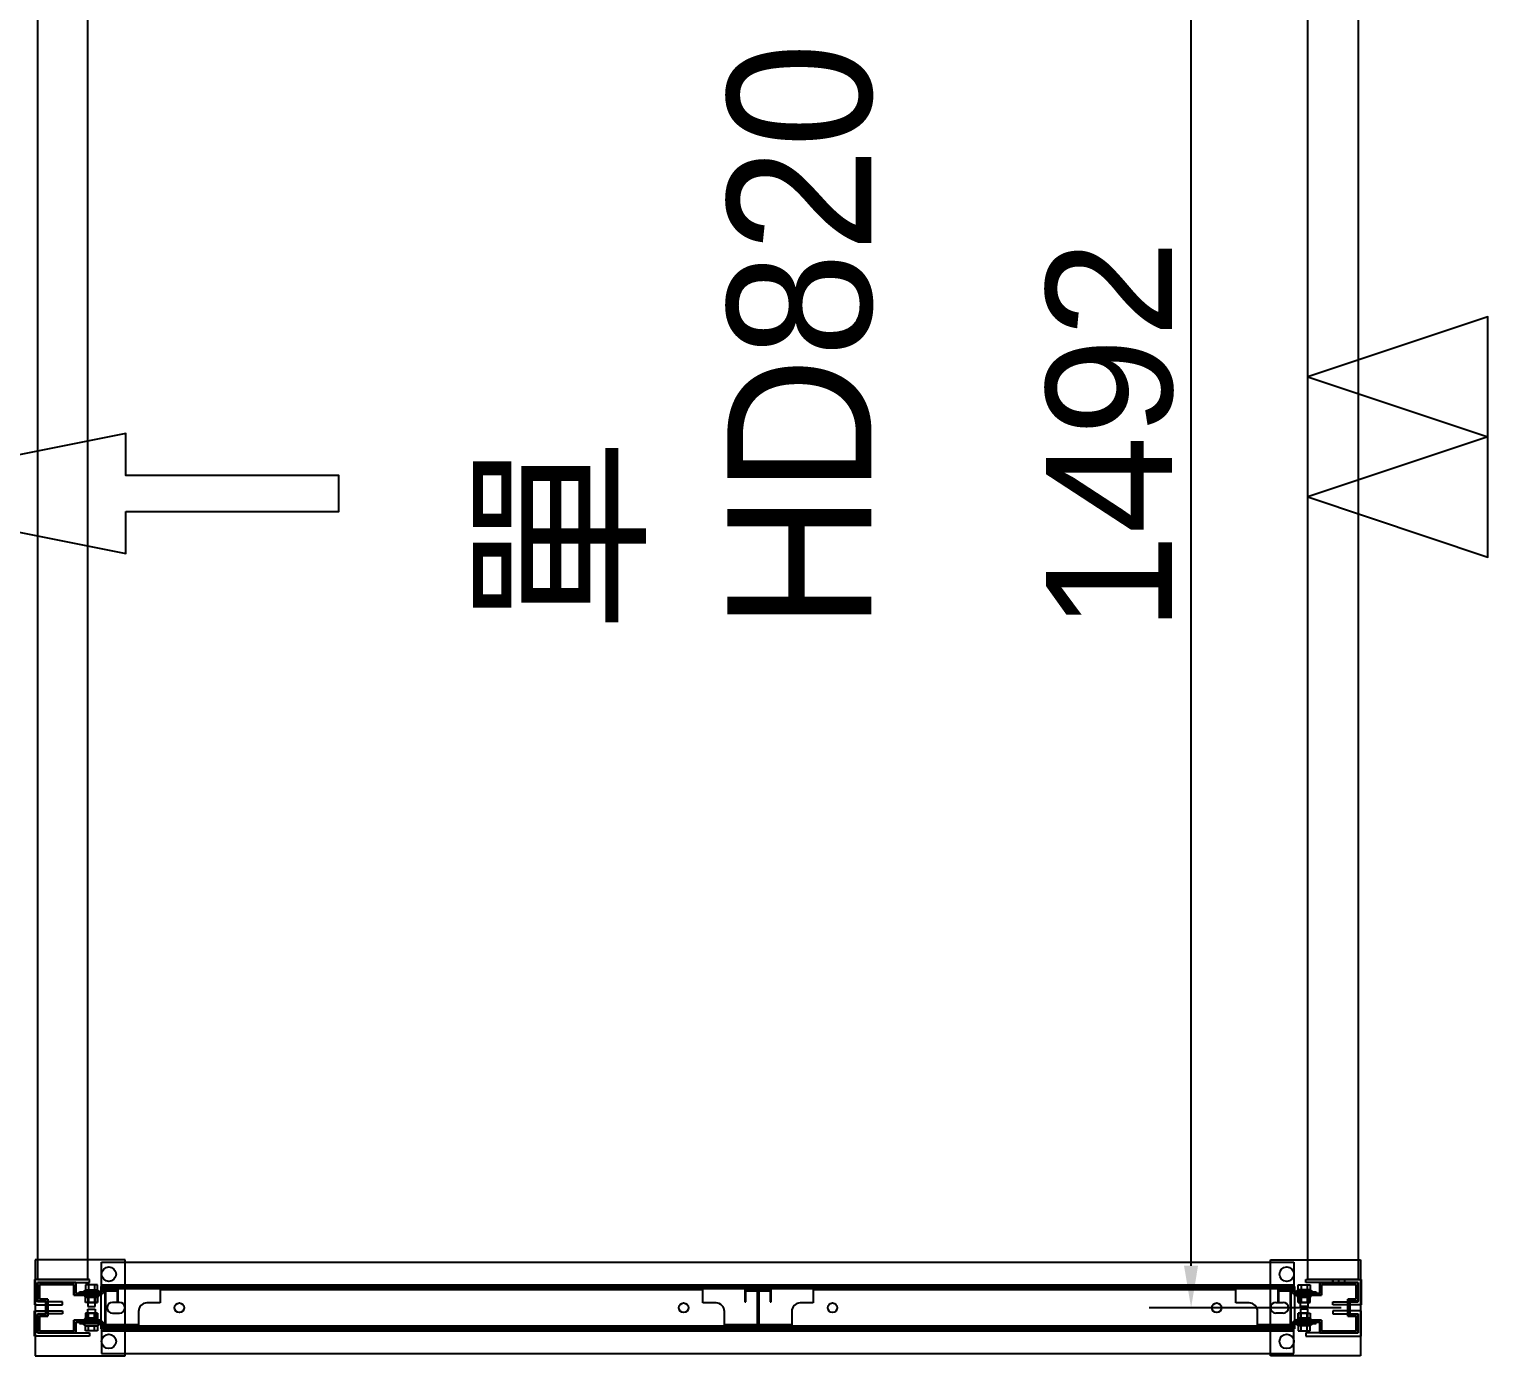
# Model space of a CAD drawing. Header units: millimetres. Extents: x 15382 to 37298, y 7351 to 31127.
# Drawn here: x 23818 to 25033, y 21112 to 22216 of the extents above; entities that cross this region are included whole.
import ezdxf

# ---------------------------------------------------------------- set-up
doc = ezdxf.new("R2010")
doc.units = ezdxf.units.MM
for name, color, linetype in [('111', 7, 'Continuous'), ('113', 3, 'Continuous'), ('114', 6, 'Continuous'), ('115', 30, 'Continuous'), ('116', 12, 'Continuous'), ('444-2', 5, 'Continuous'), ('M40', 3, 'Continuous'), ('M6', 7, 'Continuous'), ('動線', 6, 'Continuous'), ('文字', 7, 'Continuous'), ('標註', 252, 'Continuous')]:
    doc.layers.add(name, color=color, linetype=linetype)
doc.styles.get("Standard").update_dxf_attribs({"font": 'arial.ttf'})
doc.styles.add('新細明體', font='')
doc.styles.get('新細明體').set_extended_font_data('PMingLiU')
doc.dimstyles.new('ISO-25', dxfattribs={"dimtxt": 2.5, "dimasz": 2.5, "dimexe": 1.25, "dimexo": 0.625, "dimtad": 1, "dimtxsty": 'Standard', "dimcen": 2.5, "dimadec": 0, "dimazin": 0, "dimtfac": 1, "dimtmove": 0, "dimatfit": 3, "dimfxl": 1, "dimarcsym": 0})

# ---------------------------------------------------------------- blocks, each defined once
blk = doc.blocks.new('*D35')
at = {"layer": 'Defpoints', "color": 0, "transparency": 16777216}
for p in [(24785.5, 22643.7), (24917.6, 22643.7), (24917.6, 21151.7)]:
    blk.add_point(p, dxfattribs=at)
at = {"layer": '標註', "color": 0, "lineweight": -2, "transparency": 16777216}
for p, q in [((24910.6, 22643.7), (24750.5, 22643.7)), ((24785.5, 21186.7), (24785.5, 22608.7)), ((24910.6, 21151.7), (24750.5, 21151.7))]:
    blk.add_line(p, q, dxfattribs=at)
at = {"layer": '標註', "color": 0, "transparency": 16777216}
for points in [[(24779.6, 22608.7), (24791.3, 22608.7), (24785.5, 22643.7)], [(24779.6, 21186.7), (24791.3, 21186.7), (24785.5, 21151.7)]]:
    blk.add_solid(points, dxfattribs=at)
at = {"layer": '標註', "color": 0, "transparency": 16777216, "insert": (24717.9, 21877.7), "char_height": 105, "attachment_point": 5, "rotation": 90}
blk.add_mtext('1492', dxfattribs=at)

msp = doc.modelspace()

# ---------------------------------------------------------------- linework, layer by layer
at = {"layer": '111'}
for p, q in [((23877.629, 21169.264), (23877.629, 21167.664)), ((24871.629, 21169.264), (23877.629, 21169.264)), ((23877.629, 21134.064), (23877.629, 21169.264)), ((23877.629, 21169.264), (24871.629, 21169.264)), ((23877.629, 21167.664), (24871.629, 21167.664)), ((24871.629, 21167.664), (24871.629, 21169.264)), ((24871.629, 21169.264), (24871.629, 21134.064)), ((23882.629, 21151.664), (23882.629, 21151.664)), ((23893.129, 21156.164), (23887.129, 21156.164)), ((23897.629, 21151.664), (23897.629, 21151.664)), ((24851.629, 21151.664), (24851.629, 21151.664)), ((24856.129, 21156.164), (24862.129, 21156.164)), ((24866.629, 21151.664), (24866.629, 21151.664)), ((23887.129, 21147.164), (23893.129, 21147.164)), ((24862.129, 21147.164), (24856.129, 21147.164)), ((23877.629, 21134.064), (23877.629, 21135.664)), ((23877.629, 21135.664), (24871.629, 21135.664)), ((24871.629, 21134.064), (23877.629, 21134.064)), ((24871.629, 21134.064), (23877.629, 21134.064)), ((24871.629, 21135.664), (24871.629, 21134.064))]:
    msp.add_line(p, q, dxfattribs=at)
for centre, start, end in [((23887.129, 21151.664), 90, 180), ((23887.129, 21151.664), 180, 270), ((23893.129, 21151.664), 0, 90), ((23893.129, 21151.664), 270, 0), ((24856.129, 21151.664), 90, 180), ((24856.129, 21151.664), 180, 270), ((24862.129, 21151.664), 0, 90), ((24862.129, 21151.664), 270, 0)]:
    msp.add_arc(centre, 4.5, start, end, dxfattribs=at)
at = {"layer": '113'}
for p, q in [((23897.629, 21191.664), (23822.629, 21191.664)), ((23822.629, 21191.664), (23822.629, 21111.664)), ((23897.629, 21111.664), (23897.629, 21191.664)), ((24851.629, 21111.664), (24851.629, 21191.664)), ((24851.629, 21191.664), (24926.629, 21191.664)), ((24926.629, 21191.664), (24926.629, 21111.664)), ((23822.629, 21111.664), (23897.629, 21111.664)), ((24926.629, 21111.664), (24851.629, 21111.664))]:
    msp.add_line(p, q, dxfattribs=at)
at = {"layer": '113', "lineweight": -3}
for centre in [(23884.129, 21179.664), (24865.129, 21179.664), (23884.129, 21123.664), (24865.129, 21123.664)]:
    msp.add_circle(centre, 6, dxfattribs=at)
at = {"layer": '114'}
for points in [[(23866.629, 21175.164), (23866.629, 22620.164), (23824.629, 22620.164), (23824.629, 21175.164)], [(24882.629, 21175.164), (24882.629, 22620.164), (24924.629, 22620.164), (24924.629, 21175.164)]]:
    msp.add_lwpolyline(points, close=True, dxfattribs=at)
at = {"layer": '115'}
for p, q in [((23878.129, 21164.864), (23878.129, 21189.664)), ((23878.129, 21189.664), (24871.129, 21189.664)), ((24871.129, 21189.664), (24871.129, 21164.864)), ((23859.629, 21163.664), (23859.629, 21164.864)), ((23859.629, 21164.864), (23878.129, 21164.864)), ((23859.629, 21163.664), (23859.629, 21164.864)), ((23859.629, 21164.864), (23878.129, 21164.864)), ((23879.329, 21163.664), (23859.629, 21163.664)), ((23879.329, 21163.664), (23859.629, 21163.664)), ((23878.129, 21164.864), (23878.129, 21170.864)), ((23878.129, 21170.864), (24871.129, 21170.864)), ((24869.929, 21169.664), (23879.329, 21169.664)), ((23879.329, 21169.664), (23879.329, 21163.664)), ((24869.929, 21169.664), (23879.329, 21169.664)), ((23879.329, 21169.664), (23879.329, 21163.664)), ((24869.929, 21163.664), (24869.929, 21169.664)), ((24869.929, 21163.664), (24869.929, 21169.664)), ((24889.629, 21163.664), (24869.929, 21163.664)), ((24889.629, 21163.664), (24869.929, 21163.664)), ((24871.129, 21170.864), (24871.129, 21164.864)), ((24871.129, 21164.864), (24889.629, 21164.864)), ((24871.129, 21164.864), (24889.629, 21164.864)), ((24889.629, 21164.864), (24889.629, 21163.664)), ((24889.629, 21164.864), (24889.629, 21163.664)), ((23879.329, 21139.664), (23859.629, 21139.664)), ((23859.629, 21139.664), (23859.629, 21138.464)), ((23879.329, 21139.664), (23859.629, 21139.664)), ((23859.629, 21139.664), (23859.629, 21138.464)), ((23879.329, 21133.664), (23879.329, 21139.664)), ((23879.329, 21133.664), (23879.329, 21139.664)), ((24889.629, 21139.664), (24869.929, 21139.664)), ((24869.929, 21139.664), (24869.929, 21133.664)), ((24889.629, 21139.664), (24869.929, 21139.664)), ((24869.929, 21139.664), (24869.929, 21133.664)), ((24889.629, 21138.464), (24889.629, 21139.664)), ((24889.629, 21138.464), (24889.629, 21139.664)), ((23859.629, 21138.464), (23878.129, 21138.464)), ((23859.629, 21138.464), (23878.129, 21138.464)), ((23878.129, 21138.464), (23878.129, 21132.464)), ((23878.129, 21138.464), (23878.129, 21113.664)), ((23878.129, 21132.464), (24871.129, 21132.464)), ((24869.929, 21133.664), (23879.329, 21133.664)), ((24869.929, 21133.664), (23879.329, 21133.664)), ((24871.129, 21138.464), (24889.629, 21138.464)), ((24871.129, 21132.464), (24871.129, 21138.464)), ((24871.129, 21138.464), (24889.629, 21138.464)), ((24871.129, 21113.664), (24871.129, 21138.464)), ((23878.129, 21113.664), (24871.129, 21113.664))]:
    msp.add_line(p, q, dxfattribs=at)
at = {"layer": '115', "lineweight": -3}
for p, q in [((23866.129, 21164.864), (23873.129, 21164.864)), ((23866.129, 21163.664), (23866.129, 21164.864)), ((23873.129, 21163.664), (23866.129, 21163.664)), ((23869.629, 21164.864), (23873.129, 21164.864)), ((23869.629, 21163.664), (23869.629, 21164.864)), ((23873.129, 21163.664), (23869.629, 21163.664)), ((23873.129, 21164.864), (23873.129, 21163.664)), ((23873.129, 21164.864), (23873.129, 21163.664)), ((24883.129, 21164.864), (24876.129, 21164.864)), ((24876.129, 21164.864), (24876.129, 21163.664)), ((24879.629, 21164.864), (24876.129, 21164.864)), ((24876.129, 21164.864), (24876.129, 21163.664)), ((24876.129, 21163.664), (24883.129, 21163.664)), ((24876.129, 21163.664), (24879.629, 21163.664)), ((24879.629, 21163.664), (24879.629, 21164.864)), ((24883.129, 21163.664), (24883.129, 21164.864)), ((23873.129, 21139.664), (23866.129, 21139.664)), ((23866.129, 21139.664), (23866.129, 21138.464)), ((23873.129, 21139.664), (23869.629, 21139.664)), ((23869.629, 21139.664), (23869.629, 21138.464)), ((23873.129, 21138.464), (23873.129, 21139.664)), ((23873.129, 21138.464), (23873.129, 21139.664)), ((24876.129, 21138.464), (24876.129, 21139.664)), ((24876.129, 21139.664), (24883.129, 21139.664)), ((24876.129, 21138.464), (24876.129, 21139.664)), ((24876.129, 21139.664), (24879.629, 21139.664)), ((24879.629, 21139.664), (24879.629, 21138.464)), ((24883.129, 21139.664), (24883.129, 21138.464)), ((23866.129, 21138.464), (23873.129, 21138.464)), ((23869.629, 21138.464), (23873.129, 21138.464)), ((24883.129, 21138.464), (24876.129, 21138.464)), ((24879.629, 21138.464), (24876.129, 21138.464))]:
    msp.add_line(p, q, dxfattribs=at)
at = {"layer": '116'}
for p, q in [((23868.129, 21175.164), (23822.129, 21175.164)), ((23822.129, 21175.164), (23822.129, 21155.664)), ((23868.129, 21172.664), (23868.129, 21175.164)), ((24881.129, 21172.664), (24881.129, 21175.164)), ((24881.129, 21175.164), (24927.129, 21175.164)), ((24903.651, 21172.664), (24903.651, 21175.164)), ((24908.629, 21172.664), (24908.629, 21175.164)), ((24913.607, 21172.664), (24913.607, 21175.164)), ((24927.129, 21175.164), (24927.129, 21155.664)), ((23824.629, 21156.664), (23824.629, 21172.664)), ((23824.629, 21172.664), (23868.129, 21172.664)), ((24924.629, 21172.664), (24881.129, 21172.664)), ((24924.629, 21156.664), (24924.629, 21172.664)), ((23822.129, 21156.664), (23822.129, 21154.164)), ((23822.129, 21154.164), (23845.629, 21154.164)), ((23845.629, 21156.664), (23824.629, 21156.664)), ((23845.629, 21154.164), (23845.629, 21156.664)), ((24903.629, 21154.164), (24903.629, 21156.664)), ((24903.629, 21156.664), (24924.629, 21156.664)), ((24927.129, 21154.164), (24903.629, 21154.164)), ((24927.129, 21156.664), (24927.129, 21154.164)), ((23822.129, 21146.664), (23822.129, 21149.164)), ((23822.129, 21149.164), (23845.629, 21149.164)), ((23822.129, 21128.164), (23822.129, 21147.664)), ((23845.629, 21146.664), (23824.629, 21146.664)), ((23824.629, 21146.664), (23824.629, 21130.664)), ((23845.629, 21149.164), (23845.629, 21146.664)), ((24927.129, 21149.164), (24903.629, 21149.164)), ((24903.629, 21149.164), (24903.629, 21146.664)), ((24903.629, 21146.664), (24924.629, 21146.664)), ((24924.629, 21146.664), (24924.629, 21130.664)), ((24927.129, 21146.664), (24927.129, 21149.164)), ((24927.129, 21128.164), (24927.129, 21147.664)), ((23868.129, 21128.164), (23822.129, 21128.164)), ((23824.629, 21130.664), (23868.129, 21130.664)), ((23868.129, 21130.664), (23868.129, 21128.164)), ((24924.629, 21130.664), (24881.129, 21130.664)), ((24881.129, 21130.664), (24881.129, 21128.164)), ((24881.129, 21128.164), (24927.129, 21128.164))]:
    msp.add_line(p, q, dxfattribs=at)
at = {"layer": '116', "lineweight": -3}
for p, q in [((24913.607, 21175.164), (24903.651, 21175.164)), ((24903.651, 21175.164), (24903.651, 21172.664)), ((24908.629, 21175.164), (24903.651, 21175.164)), ((24903.651, 21175.164), (24903.651, 21172.664)), ((24908.629, 21172.664), (24908.629, 21175.164)), ((24913.607, 21172.664), (24913.607, 21175.164)), ((24903.651, 21172.664), (24913.607, 21172.664)), ((24903.651, 21172.664), (24908.629, 21172.664))]:
    msp.add_line(p, q, dxfattribs=at)
at = {"layer": '444-2'}
for p, q in [((23891.829, 21166.664), (23880.829, 21166.664)), ((23880.829, 21166.664), (23880.829, 21136.664)), ((23881.629, 21137.464), (23881.629, 21165.864)), ((23881.629, 21165.864), (23891.029, 21165.864)), ((23891.029, 21165.864), (23891.029, 21156.664)), ((23891.829, 21156.664), (23891.829, 21166.664)), ((24378.829, 21166.664), (23926.829, 21166.664)), ((23926.829, 21166.664), (23926.829, 21155.664)), ((24378.829, 21155.664), (24378.829, 21166.664)), ((24424.829, 21166.664), (24413.829, 21166.664)), ((24413.829, 21166.664), (24413.829, 21156.664)), ((24414.629, 21156.664), (24414.629, 21165.864)), ((24414.629, 21165.864), (24424.029, 21165.864)), ((24424.029, 21165.864), (24424.029, 21137.464)), ((24424.829, 21136.664), (24424.829, 21166.664)), ((24435.829, 21166.664), (24424.829, 21166.664)), ((24424.829, 21166.664), (24424.829, 21136.664)), ((24425.629, 21137.464), (24425.629, 21165.864)), ((24425.629, 21165.864), (24435.029, 21165.864)), ((24435.029, 21165.864), (24435.029, 21156.664)), ((24435.829, 21156.664), (24435.829, 21166.664)), ((24822.829, 21166.664), (24470.829, 21166.664)), ((24470.829, 21166.664), (24470.829, 21155.664)), ((24822.829, 21155.664), (24822.829, 21166.664)), ((24868.829, 21166.664), (24857.829, 21166.664)), ((24857.829, 21166.664), (24857.829, 21156.664)), ((24858.629, 21156.664), (24858.629, 21165.864)), ((24858.629, 21165.864), (24868.029, 21165.864)), ((24868.029, 21165.864), (24868.029, 21137.464)), ((24868.829, 21136.664), (24868.829, 21166.664)), ((23891.029, 21156.664), (23891.829, 21156.664)), ((23926.829, 21155.664), (23915.829, 21155.664)), ((24389.829, 21155.664), (24378.829, 21155.664)), ((24413.829, 21156.664), (24414.629, 21156.664)), ((24435.029, 21156.664), (24435.829, 21156.664)), ((24470.829, 21155.664), (24459.829, 21155.664)), ((24833.829, 21155.664), (24822.829, 21155.664)), ((24857.829, 21156.664), (24858.629, 21156.664)), ((23908.829, 21148.664), (23908.829, 21137.464)), ((24396.829, 21137.464), (24396.829, 21148.664)), ((24452.829, 21148.664), (24452.829, 21137.464)), ((24840.829, 21137.464), (24840.829, 21148.664)), ((23880.829, 21137.464), (23880.829, 21136.664)), ((23880.829, 21136.664), (24424.829, 21136.664)), ((23880.829, 21136.664), (23881.629, 21136.664)), ((23908.829, 21137.464), (23881.629, 21137.464)), ((24424.029, 21137.464), (24396.829, 21137.464)), ((24424.829, 21137.464), (24424.829, 21136.664)), ((24424.829, 21136.664), (24868.829, 21136.664)), ((24424.829, 21136.664), (24425.629, 21136.664)), ((24452.829, 21137.464), (24425.629, 21137.464)), ((24868.029, 21137.464), (24840.829, 21137.464))]:
    msp.add_line(p, q, dxfattribs=at)
for centre in [(23942.829, 21151.664), (24362.829, 21151.664), (24486.829, 21151.664), (24806.829, 21151.664)]:
    msp.add_circle(centre, 4, dxfattribs=at)
for centre, start, end in [((23915.829, 21148.664), 90, 180), ((24389.829, 21148.664), 0, 90), ((24459.829, 21148.664), 90, 180), ((24833.829, 21148.664), 0, 90)]:
    msp.add_arc(centre, 7, start, end, dxfattribs=at)
at = {"layer": 'M40'}
for p, q in [((23856.629, 21172.664), (23824.629, 21172.664)), ((23824.629, 21172.664), (23824.629, 21157.164)), ((23824.629, 21157.164), (23824.629, 21172.664)), ((23824.629, 21172.664), (23856.629, 21172.664)), ((23826.229, 21158.764), (23826.229, 21171.064)), ((23826.229, 21171.064), (23855.029, 21171.064)), ((23855.029, 21171.064), (23826.229, 21171.064)), ((23826.229, 21171.064), (23826.229, 21158.764)), ((23855.029, 21171.064), (23855.029, 21162.064)), ((23855.029, 21162.064), (23855.029, 21171.064)), ((23855.029, 21163.664), (23855.029, 21162.064)), ((23856.629, 21163.664), (23856.629, 21172.664)), ((23856.629, 21172.664), (23856.629, 21163.664)), ((23877.629, 21163.664), (23856.629, 21163.664)), ((23856.629, 21163.664), (23877.629, 21163.664)), ((23866.129, 21163.664), (23866.129, 21162.064)), ((23869.629, 21163.664), (23869.629, 21162.064)), ((23873.129, 21163.664), (23873.129, 21162.064)), ((23877.629, 21162.064), (23877.629, 21163.664)), ((23877.629, 21163.664), (23877.629, 21162.064)), ((24871.629, 21162.064), (24871.629, 21163.664)), ((24871.629, 21163.664), (24892.629, 21163.664)), ((24892.629, 21163.664), (24871.629, 21163.664)), ((24871.629, 21163.664), (24871.629, 21162.064)), ((24876.129, 21163.664), (24876.129, 21162.064)), ((24879.629, 21163.664), (24879.629, 21162.064)), ((24883.129, 21163.664), (24883.129, 21162.064)), ((24892.629, 21163.664), (24892.629, 21172.664)), ((24892.629, 21172.664), (24924.629, 21172.664)), ((24924.629, 21172.664), (24892.629, 21172.664)), ((24892.629, 21172.664), (24892.629, 21163.664)), ((24923.029, 21171.064), (24894.229, 21171.064)), ((24894.229, 21171.064), (24894.229, 21162.064)), ((24894.229, 21162.064), (24894.229, 21171.064)), ((24894.229, 21171.064), (24923.029, 21171.064)), ((24894.229, 21163.664), (24894.229, 21162.064)), ((24905.379, 21171.064), (24905.379, 21172.664)), ((24908.629, 21171.064), (24908.629, 21172.664)), ((24911.879, 21171.064), (24911.879, 21172.664)), ((24923.029, 21158.764), (24923.029, 21171.064)), ((24923.029, 21171.064), (24923.029, 21158.764)), ((24924.629, 21172.664), (24924.629, 21157.164)), ((24924.629, 21157.164), (24924.629, 21172.664)), ((23824.629, 21157.164), (23831.629, 21157.164)), ((23831.629, 21157.164), (23824.629, 21157.164)), ((23833.229, 21158.764), (23826.229, 21158.764)), ((23826.229, 21158.764), (23833.229, 21158.764)), ((23831.629, 21157.164), (23831.629, 21146.164)), ((23831.629, 21146.164), (23831.629, 21157.164)), ((23833.229, 21144.564), (23833.229, 21158.764)), ((23833.229, 21158.764), (23833.229, 21144.564)), ((23855.029, 21162.064), (23877.629, 21162.064)), ((23855.029, 21162.064), (23856.629, 21162.064)), ((23877.629, 21162.064), (23855.029, 21162.064)), ((24894.229, 21162.064), (24871.629, 21162.064)), ((24871.629, 21162.064), (24894.229, 21162.064)), ((24894.229, 21162.064), (24892.629, 21162.064)), ((24916.029, 21144.564), (24916.029, 21158.764)), ((24916.029, 21158.764), (24923.029, 21158.764)), ((24923.029, 21158.764), (24916.029, 21158.764)), ((24916.029, 21158.764), (24916.029, 21144.564)), ((24924.629, 21157.164), (24917.629, 21157.164)), ((24917.629, 21157.164), (24917.629, 21146.164)), ((24917.629, 21146.164), (24917.629, 21157.164)), ((24917.629, 21157.164), (24924.629, 21157.164)), ((23831.629, 21146.164), (23824.629, 21146.164)), ((23824.629, 21146.164), (23824.629, 21130.664)), ((23824.629, 21130.664), (23824.629, 21146.164)), ((23824.629, 21146.164), (23831.629, 21146.164)), ((23826.229, 21132.264), (23826.229, 21144.564)), ((23826.229, 21144.564), (23833.229, 21144.564)), ((23833.229, 21144.564), (23826.229, 21144.564)), ((23826.229, 21144.564), (23826.229, 21132.264)), ((23877.629, 21141.264), (23855.029, 21141.264)), ((23855.029, 21141.264), (23855.029, 21132.264)), ((23855.029, 21139.664), (23855.029, 21141.264)), ((23855.029, 21141.264), (23877.629, 21141.264)), ((23855.029, 21132.264), (23855.029, 21141.264)), ((23855.029, 21141.264), (23856.629, 21141.264)), ((23856.629, 21130.664), (23856.629, 21139.664)), ((23856.629, 21139.664), (23877.629, 21139.664)), ((23877.629, 21139.664), (23856.629, 21139.664)), ((23856.629, 21139.664), (23856.629, 21130.664)), ((23866.129, 21141.264), (23866.129, 21139.664)), ((23869.629, 21141.264), (23869.629, 21139.664)), ((23873.129, 21141.264), (23873.129, 21139.664)), ((23877.629, 21139.664), (23877.629, 21141.264)), ((23877.629, 21141.264), (23877.629, 21139.664)), ((24871.629, 21139.664), (24871.629, 21141.264)), ((24871.629, 21141.264), (24894.229, 21141.264)), ((24894.229, 21141.264), (24871.629, 21141.264)), ((24871.629, 21141.264), (24871.629, 21139.664)), ((24892.629, 21139.664), (24871.629, 21139.664)), ((24871.629, 21139.664), (24892.629, 21139.664)), ((24876.129, 21141.264), (24876.129, 21139.664)), ((24879.629, 21141.264), (24879.629, 21139.664)), ((24883.129, 21141.264), (24883.129, 21139.664)), ((24894.229, 21141.264), (24892.629, 21141.264)), ((24892.629, 21130.664), (24892.629, 21139.664)), ((24892.629, 21139.664), (24892.629, 21130.664)), ((24894.229, 21141.264), (24894.229, 21132.264)), ((24894.229, 21139.664), (24894.229, 21141.264)), ((24894.229, 21132.264), (24894.229, 21141.264)), ((24917.629, 21146.164), (24916.029, 21146.164)), ((24923.029, 21144.564), (24916.029, 21144.564)), ((24916.029, 21144.564), (24923.029, 21144.564)), ((24917.629, 21146.164), (24924.629, 21146.164)), ((24924.629, 21146.164), (24917.629, 21146.164)), ((24923.029, 21132.264), (24923.029, 21144.564)), ((24923.029, 21144.564), (24923.029, 21132.264)), ((24924.629, 21146.164), (24924.629, 21130.664)), ((24924.629, 21130.664), (24924.629, 21146.164)), ((23824.629, 21130.664), (23856.629, 21130.664)), ((23856.629, 21130.664), (23824.629, 21130.664)), ((23855.029, 21132.264), (23826.229, 21132.264)), ((23826.229, 21132.264), (23855.029, 21132.264)), ((24924.629, 21130.664), (24892.629, 21130.664)), ((24892.629, 21130.664), (24924.629, 21130.664)), ((24894.229, 21132.264), (24923.029, 21132.264)), ((24923.029, 21132.264), (24894.229, 21132.264))]:
    msp.add_line(p, q, dxfattribs=at)
at = {"layer": 'M40', "lineweight": -3}
for p, q in [((23866.129, 21163.664), (23873.129, 21163.664)), ((23866.129, 21162.064), (23866.129, 21163.664)), ((23869.629, 21163.664), (23873.129, 21163.664)), ((23869.629, 21162.064), (23869.629, 21163.664)), ((23873.129, 21163.664), (23873.129, 21162.064)), ((23873.129, 21163.664), (23873.129, 21162.064)), ((24883.129, 21163.664), (24876.129, 21163.664)), ((24876.129, 21163.664), (24876.129, 21162.064)), ((24879.629, 21163.664), (24876.129, 21163.664)), ((24876.129, 21163.664), (24876.129, 21162.064)), ((24879.629, 21162.064), (24879.629, 21163.664)), ((24883.129, 21162.064), (24883.129, 21163.664)), ((24911.879, 21172.664), (24905.379, 21172.664)), ((24905.379, 21172.664), (24905.379, 21171.064)), ((24908.629, 21172.664), (24905.379, 21172.664)), ((24905.379, 21172.664), (24905.379, 21171.064)), ((24905.379, 21171.064), (24911.879, 21171.064)), ((24905.379, 21171.064), (24908.629, 21171.064)), ((24908.629, 21171.064), (24908.629, 21172.664)), ((24911.879, 21171.064), (24911.879, 21172.664)), ((23873.129, 21162.064), (23866.129, 21162.064)), ((23873.129, 21162.064), (23869.629, 21162.064)), ((24876.129, 21162.064), (24883.129, 21162.064)), ((24876.129, 21162.064), (24879.629, 21162.064)), ((24916.029, 21146.164), (24916.029, 21157.164)), ((24916.029, 21157.164), (24917.629, 21157.164)), ((24916.029, 21151.664), (24916.029, 21146.164)), ((24917.629, 21151.664), (24916.029, 21151.664)), ((24917.629, 21157.164), (24917.629, 21146.164)), ((24917.629, 21146.164), (24917.629, 21151.664)), ((23873.129, 21141.264), (23866.129, 21141.264)), ((23866.129, 21141.264), (23866.129, 21139.664)), ((23866.129, 21139.664), (23873.129, 21139.664)), ((23873.129, 21141.264), (23869.629, 21141.264)), ((23869.629, 21141.264), (23869.629, 21139.664)), ((23869.629, 21139.664), (23873.129, 21139.664)), ((23873.129, 21139.664), (23873.129, 21141.264)), ((23873.129, 21139.664), (23873.129, 21141.264)), ((24876.129, 21139.664), (24876.129, 21141.264)), ((24876.129, 21141.264), (24883.129, 21141.264)), ((24876.129, 21139.664), (24876.129, 21141.264)), ((24876.129, 21141.264), (24879.629, 21141.264)), ((24883.129, 21139.664), (24876.129, 21139.664)), ((24879.629, 21139.664), (24876.129, 21139.664)), ((24879.629, 21141.264), (24879.629, 21139.664)), ((24883.129, 21141.264), (24883.129, 21139.664)), ((24917.629, 21146.164), (24916.029, 21146.164)), ((24916.029, 21146.164), (24917.629, 21146.164))]:
    msp.add_line(p, q, dxfattribs=at)
at = {"layer": 'M6'}
for p, q in [((23864.629, 21166.564), (23862.629, 21165.064)), ((23862.629, 21165.064), (23862.629, 21164.864)), ((23862.629, 21164.864), (23866.629, 21164.864)), ((23874.629, 21170.864), (23864.629, 21170.864)), ((23864.629, 21170.864), (23864.629, 21166.564)), ((23874.629, 21170.864), (23864.629, 21170.864)), ((23864.629, 21170.864), (23864.629, 21166.564)), ((23864.629, 21166.564), (23874.629, 21166.564)), ((23866.629, 21164.864), (23866.629, 21152.864)), ((23867.129, 21170.864), (23867.129, 21166.564)), ((23872.129, 21170.864), (23872.129, 21166.564)), ((23872.629, 21152.864), (23872.629, 21164.864)), ((23872.629, 21164.864), (23876.629, 21164.864)), ((23874.629, 21166.564), (23874.629, 21170.864)), ((23874.629, 21166.564), (23874.629, 21170.864)), ((23876.629, 21165.064), (23874.629, 21166.564)), ((23876.629, 21164.864), (23876.629, 21165.064)), ((24872.629, 21165.064), (24874.629, 21166.564)), ((24872.629, 21164.864), (24872.629, 21165.064)), ((24876.629, 21164.864), (24872.629, 21164.864)), ((24874.629, 21166.564), (24874.629, 21170.864)), ((24874.629, 21170.864), (24884.629, 21170.864)), ((24874.629, 21166.564), (24874.629, 21170.864)), ((24874.629, 21170.864), (24884.629, 21170.864)), ((24884.629, 21166.564), (24874.629, 21166.564)), ((24876.629, 21152.864), (24876.629, 21164.864)), ((24877.129, 21170.864), (24877.129, 21166.564)), ((24882.129, 21170.864), (24882.129, 21166.564)), ((24882.629, 21164.864), (24882.629, 21152.864)), ((24886.629, 21164.864), (24882.629, 21164.864)), ((24884.629, 21170.864), (24884.629, 21166.564)), ((24884.629, 21170.864), (24884.629, 21166.564)), ((24884.629, 21166.564), (24886.629, 21165.064)), ((24886.629, 21165.064), (24886.629, 21164.864)), ((23863.629, 21161.864), (23863.629, 21162.064)), ((23863.629, 21162.064), (23875.629, 21162.064)), ((23864.629, 21160.364), (23863.629, 21161.864)), ((23864.629, 21156.064), (23864.629, 21160.364)), ((23864.629, 21160.364), (23874.629, 21160.364)), ((23864.629, 21156.064), (23864.629, 21160.364)), ((23864.629, 21156.064), (23864.629, 21160.364)), ((23864.629, 21160.364), (23872.129, 21160.364)), ((23874.629, 21156.064), (23864.629, 21156.064)), ((23874.629, 21156.064), (23864.629, 21156.064)), ((23872.129, 21156.064), (23864.629, 21156.064)), ((23866.629, 21152.864), (23872.629, 21152.864)), ((23874.629, 21160.364), (23867.129, 21160.364)), ((23867.129, 21160.364), (23867.129, 21156.064)), ((23867.129, 21156.064), (23874.629, 21156.064)), ((23872.129, 21160.364), (23872.129, 21156.064)), ((23875.629, 21161.864), (23874.629, 21160.364)), ((23874.629, 21160.364), (23874.629, 21156.064)), ((23874.629, 21160.364), (23874.629, 21156.064)), ((23874.629, 21156.064), (23874.629, 21160.364)), ((23875.629, 21162.064), (23875.629, 21161.864)), ((24885.629, 21162.064), (24873.629, 21162.064)), ((24873.629, 21162.064), (24873.629, 21161.864)), ((24873.629, 21161.864), (24874.629, 21160.364)), ((24874.629, 21160.364), (24874.629, 21156.064)), ((24884.629, 21160.364), (24874.629, 21160.364)), ((24874.629, 21160.364), (24874.629, 21156.064)), ((24874.629, 21156.064), (24874.629, 21160.364)), ((24874.629, 21160.364), (24882.129, 21160.364)), ((24874.629, 21156.064), (24884.629, 21156.064)), ((24874.629, 21156.064), (24884.629, 21156.064)), ((24882.129, 21156.064), (24874.629, 21156.064)), ((24882.629, 21152.864), (24876.629, 21152.864)), ((24884.629, 21160.364), (24877.129, 21160.364)), ((24877.129, 21160.364), (24877.129, 21156.064)), ((24877.129, 21156.064), (24884.629, 21156.064)), ((24882.129, 21160.364), (24882.129, 21156.064)), ((24884.629, 21160.364), (24885.629, 21161.864)), ((24884.629, 21156.064), (24884.629, 21160.364)), ((24884.629, 21156.064), (24884.629, 21160.364)), ((24884.629, 21156.064), (24884.629, 21160.364)), ((24885.629, 21161.864), (24885.629, 21162.064)), ((23864.629, 21142.964), (23863.629, 21141.464)), ((23863.629, 21141.464), (23863.629, 21141.264)), ((23863.629, 21141.264), (23875.629, 21141.264)), ((23874.629, 21147.264), (23864.629, 21147.264)), ((23864.629, 21147.264), (23864.629, 21142.964)), ((23874.629, 21147.264), (23864.629, 21147.264)), ((23864.629, 21147.264), (23864.629, 21142.964)), ((23864.629, 21147.264), (23864.629, 21142.964)), ((23872.129, 21147.264), (23864.629, 21147.264)), ((23864.629, 21142.964), (23874.629, 21142.964)), ((23864.629, 21142.964), (23872.129, 21142.964)), ((23866.629, 21138.464), (23866.629, 21150.464)), ((23866.629, 21150.464), (23872.629, 21150.464)), ((23867.129, 21142.964), (23867.129, 21147.264)), ((23867.129, 21147.264), (23874.629, 21147.264)), ((23874.629, 21142.964), (23867.129, 21142.964)), ((23872.129, 21142.964), (23872.129, 21147.264)), ((23872.629, 21150.464), (23872.629, 21138.464)), ((23874.629, 21142.964), (23874.629, 21147.264)), ((23874.629, 21142.964), (23874.629, 21147.264)), ((23874.629, 21147.264), (23874.629, 21142.964)), ((23875.629, 21141.464), (23874.629, 21142.964)), ((23875.629, 21141.264), (23875.629, 21141.464)), ((24873.629, 21141.464), (24874.629, 21142.964)), ((24873.629, 21141.264), (24873.629, 21141.464)), ((24885.629, 21141.264), (24873.629, 21141.264)), ((24874.629, 21142.964), (24874.629, 21147.264)), ((24874.629, 21147.264), (24884.629, 21147.264)), ((24874.629, 21142.964), (24874.629, 21147.264)), ((24874.629, 21147.264), (24884.629, 21147.264)), ((24874.629, 21147.264), (24874.629, 21142.964)), ((24882.129, 21147.264), (24874.629, 21147.264)), ((24884.629, 21142.964), (24874.629, 21142.964)), ((24874.629, 21142.964), (24882.129, 21142.964)), ((24882.629, 21150.464), (24876.629, 21150.464)), ((24876.629, 21150.464), (24876.629, 21138.464)), ((24877.129, 21142.964), (24877.129, 21147.264)), ((24877.129, 21147.264), (24884.629, 21147.264)), ((24884.629, 21142.964), (24877.129, 21142.964)), ((24882.129, 21142.964), (24882.129, 21147.264)), ((24882.629, 21138.464), (24882.629, 21150.464)), ((24884.629, 21147.264), (24884.629, 21142.964)), ((24884.629, 21147.264), (24884.629, 21142.964)), ((24884.629, 21147.264), (24884.629, 21142.964)), ((24884.629, 21142.964), (24885.629, 21141.464)), ((24885.629, 21141.464), (24885.629, 21141.264)), ((23862.629, 21138.264), (23862.629, 21138.464)), ((23862.629, 21138.464), (23866.629, 21138.464)), ((23864.629, 21136.764), (23862.629, 21138.264)), ((23864.629, 21132.464), (23864.629, 21136.764)), ((23864.629, 21136.764), (23874.629, 21136.764)), ((23864.629, 21132.464), (23864.629, 21136.764)), ((23874.629, 21132.464), (23864.629, 21132.464)), ((23874.629, 21132.464), (23864.629, 21132.464)), ((23867.129, 21132.464), (23867.129, 21136.764)), ((23872.129, 21132.464), (23872.129, 21136.764)), ((23872.629, 21138.464), (23876.629, 21138.464)), ((23876.629, 21138.264), (23874.629, 21136.764)), ((23874.629, 21136.764), (23874.629, 21132.464)), ((23874.629, 21136.764), (23874.629, 21132.464)), ((23876.629, 21138.464), (23876.629, 21138.264)), ((24876.629, 21138.464), (24872.629, 21138.464)), ((24872.629, 21138.464), (24872.629, 21138.264)), ((24872.629, 21138.264), (24874.629, 21136.764)), ((24874.629, 21136.764), (24874.629, 21132.464)), ((24884.629, 21136.764), (24874.629, 21136.764)), ((24874.629, 21136.764), (24874.629, 21132.464)), ((24874.629, 21132.464), (24884.629, 21132.464)), ((24874.629, 21132.464), (24884.629, 21132.464)), ((24877.129, 21132.464), (24877.129, 21136.764)), ((24882.129, 21132.464), (24882.129, 21136.764)), ((24886.629, 21138.464), (24882.629, 21138.464)), ((24884.629, 21136.764), (24886.629, 21138.264)), ((24884.629, 21132.464), (24884.629, 21136.764)), ((24884.629, 21132.464), (24884.629, 21136.764)), ((24886.629, 21138.264), (24886.629, 21138.464))]:
    msp.add_line(p, q, dxfattribs=at)
at = {"layer": '動線', "lineweight": -3}
for points in [[(24882.629, 21926.772), (25032.629, 21876.772), (25032.629, 21976.772), (24882.629, 21926.772)], [(23898.137, 21814.683), (24075.773, 21814.683), (24075.773, 21844.683), (23898.137, 21844.683), (23898.137, 21879.683), (23648.137, 21829.683), (23898.137, 21779.683), (23898.137, 21814.683)], [(24882.629, 21826.772), (25032.629, 21776.772), (25032.629, 21876.772), (24882.629, 21826.772)]]:
    msp.add_lwpolyline(points, dxfattribs=at)

# ---------------------------------------------------------------- texts
at = {"layer": '文字', "color": 7, "style": '新細明體'}
msp.add_text('HD820', height=120, rotation=90, dxfattribs=at).set_placement((24519.187, 21716.271))
at = {"layer": '文字', "color": 8, "style": '新細明體'}
msp.add_text('單', height=120, rotation=90, dxfattribs=at).set_placement((24318.489, 21712.957))

# ---------------------------------------------------------------- dimensions: what is measured, and where the dimension line sits
at = {"layer": '標註', "color": 8}
dim = msp.add_linear_dim(base=(24785.474, 22643.664), p1=(24917.629, 21151.664), p2=(24917.629, 22643.664), angle=90, dimstyle='ISO-25', override={"dimscale": 70, "dimtxt": 1.5, "dimasz": 0.5, "dimexe": 0.5, "dimexo": 0.1, "dimgap": 0.2}, dxfattribs=at)
dim.commit()
dim.dimension.update_dxf_attribs({"geometry": '*D35', "text_midpoint": (24785.474, 21877.728), "dimtype": 160})

doc.saveas('drawing.dxf')
